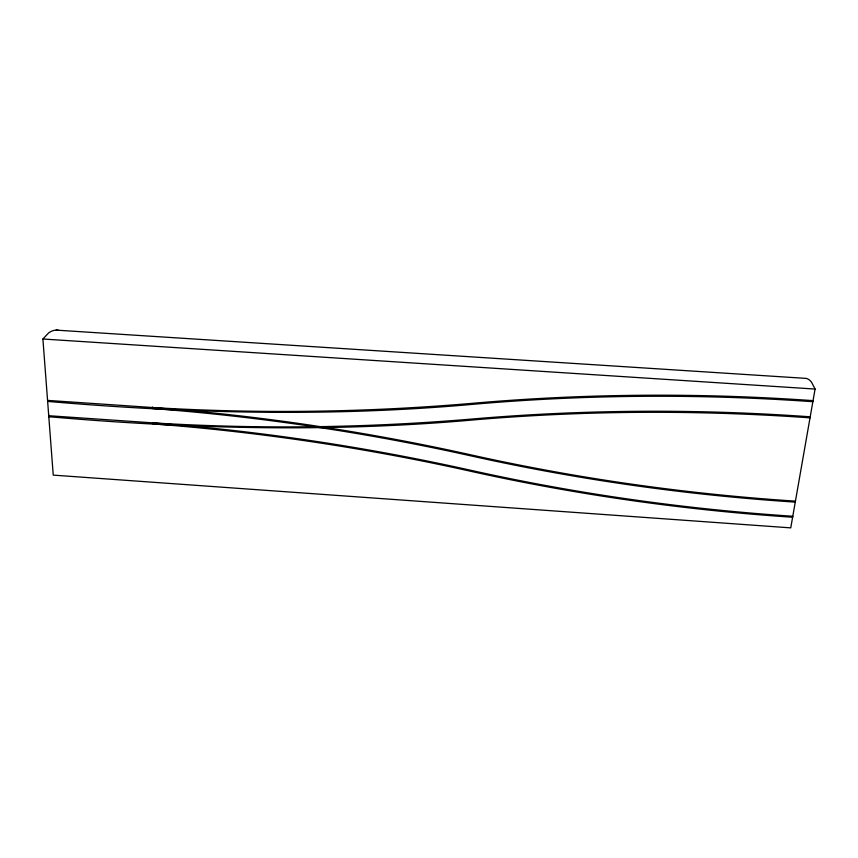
<?xml version="1.0" encoding="UTF-8"?>
<svg xmlns="http://www.w3.org/2000/svg" width="858" height="858" viewBox="0 0 858 858"><rect width="100%" height="100%" fill="white"/><g stroke="black" fill="none" stroke-linecap="round" stroke-linejoin="round"><path stroke-width="1.29" d="M56.167 330.126L806.102 378.389A76.33 21.579 -86.3 0 1 811.496 382.132L815.079 389.028L790.754 527.874L53.239 475.118L42.9 339.007L48.616 332.925A73.606 28.142 -85.9 0 1 58.612 330.33M152.917 422.865C259.76 429.397 367.063 427.96 473.713 418.886A1365.818 850.428 3.8 0 1 810.231 416.806L810.049 417.857A1365.464 849.999 3.8 0 0 473.648 419.916C332.303 432.539 190.036 428.968 48.799 416.72L49.131 415.358L48.724 415.722L152.917 422.865L205.673 427.52A1377.036 836.357 11.7 0 1 470.409 470.205C576.479 493.811 684.373 509.084 792.792 516.248L792.62 517.235C684.234 510.06 576.383 494.787 470.345 471.192A1376.704 835.96 11.7 0 0 152.96 423.863L153.239 422.501M47.565 400.396L152.284 407.507L205.298 412.14A1382.066 842.502 11.7 0 1 311.851 425.364L338.524 429.493A1382.066 842.502 11.7 0 1 471.385 454.965C578.002 478.7 686.464 494.004 795.441 501.136L795.269 502.123C686.325 494.991 577.906 479.686 471.321 455.963A1381.745 842.106 11.7 0 0 338.502 430.501L311.84 426.372A1381.745 842.106 11.7 0 0 152.316 408.505L152.595 407.142M48.048 401.051L47.64 401.405C189.597 413.631 332.614 417.074 474.656 404.161A1370.859 856.52 3.7 0 1 812.88 401.705L812.601 401.329M152.284 407.507C259.674 413.985 367.535 412.398 474.721 403.121A1371.213 856.949 3.7 0 1 813.073 400.643M42.9 339.007L815.1 389.06"/></g></svg>
